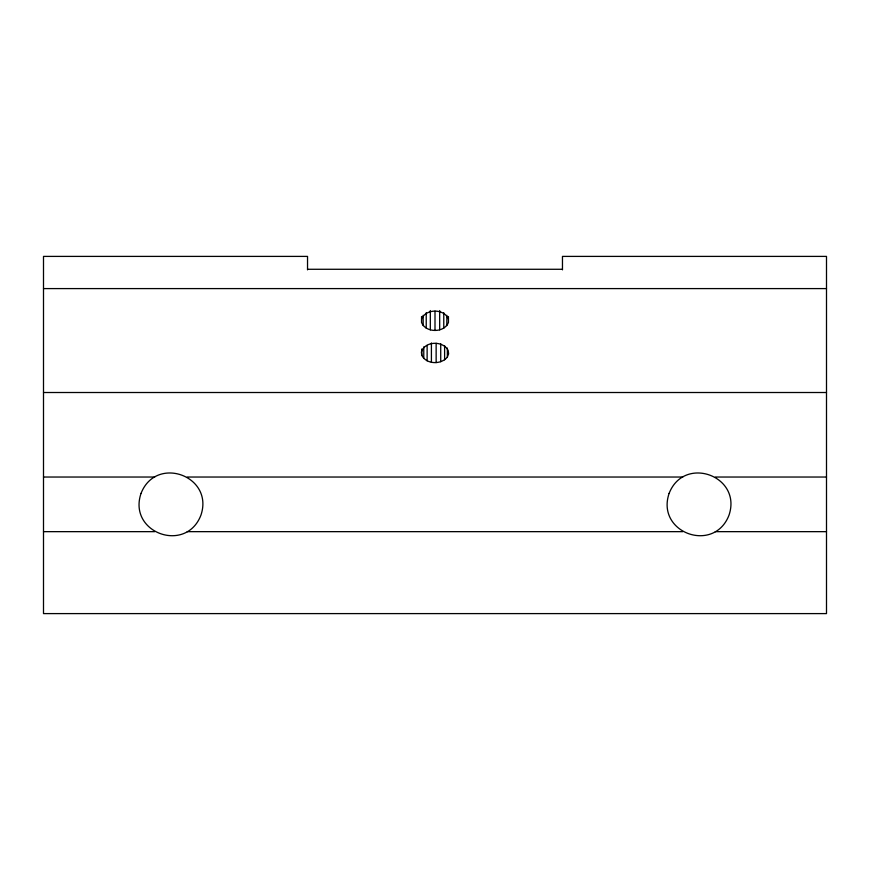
<?xml version="1.0" encoding="UTF-8"?>
<svg xmlns="http://www.w3.org/2000/svg" width="870" height="870" viewBox="0 0 870 870"><rect width="100%" height="100%" fill="white"/><g stroke="black" fill="none" stroke-linecap="round" stroke-linejoin="round"><path stroke-width="1.3" d="M447.354 357.081L448.605 353.851L448.202 350.501C443.2 340.464 424.636 340.866 421.395 352.089L421.798 355.428C426.539 364.541 441.199 364.845 447.354 357.081L447.354 348.065M421.548 319.094C425.745 308.448 444.255 308.448 448.452 319.094M421.548 316.528L421.548 322.455C425.745 333.101 444.255 333.101 448.452 322.455L448.452 316.528M307.534 269.276L562.466 269.276M43.5 288.59L826.5 288.59M43.5 392.511L826.5 392.511M43.5 477.032L154.697 477.032M187.235 477.032L682.765 477.032M715.303 477.032L826.5 477.032M43.5 531.657L154.697 531.657M187.235 531.657L682.765 531.657M715.303 531.657L826.5 531.657M562.466 269.852L562.466 256.4L826.5 256.4L826.5 613.6L43.5 613.6L43.5 256.4L307.534 256.4L307.534 269.852M446.832 315.299L446.832 325.608M444.613 345.662L444.613 359.821M443.776 312.721L443.776 328.175M440.72 343.704L440.72 361.735M439.676 310.536L439.676 329.85M436.142 343.28L436.142 362.594M435 311.123L435 330.437M431.411 342.965L431.411 362.279M430.324 310.536L430.324 329.85M427.126 345.401L427.126 360.854M426.224 312.721L426.224 328.175M423.777 346.88L423.777 358.473M423.168 315.299L423.168 325.608M421.798 348.99L421.798 355.428M141.016 493.453C127.651 532.734 185.897 553.94 200.905 515.247C214.281 475.955 156.034 454.76 141.016 493.453M669.095 493.453C655.719 532.734 713.965 553.94 728.984 515.247C742.349 475.955 684.103 454.76 669.095 493.453"/></g></svg>
